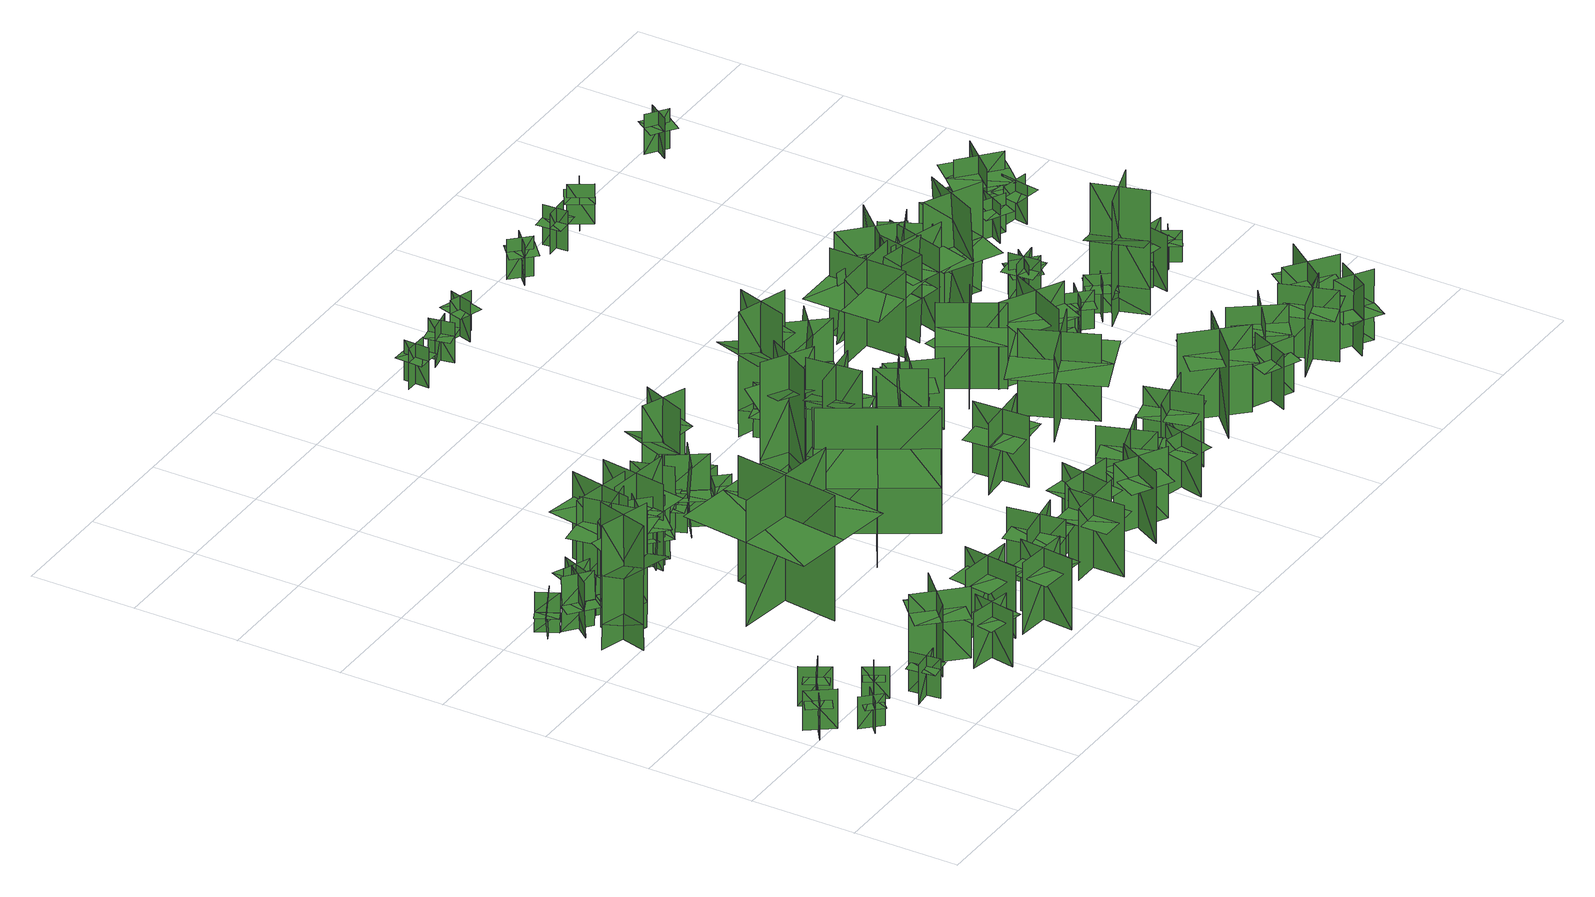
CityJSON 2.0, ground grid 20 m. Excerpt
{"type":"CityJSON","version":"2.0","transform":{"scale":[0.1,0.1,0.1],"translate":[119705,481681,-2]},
"CityObjects":{
"tree1":{"type":"SolitaryVegetationObject","geometry":[{"type":"MultiSurface","lod":"1","boundaries":[[[0,1,2]],[[0,2,3]],[[4,5,6]],[[4,6,7]],[[8,9,10]],[[8,10,11]],[[8,12,13]],[[8,13,9]]]}]},
"tree2":{"type":"SolitaryVegetationObject","geometry":[{"type":"MultiSurface","lod":"1","boundaries":[[[14,15,16]],[[14,16,17]],[[18,19,20]],[[18,20,21]],[[22,23,24]],[[22,24,25]],[[22,26,27]],[[22,27,23]]]}]},
"tree3":{"type":"SolitaryVegetationObject","geometry":[{"type":"MultiSurface","lod":"1","boundaries":[[[28,29,30]],[[28,30,31]],[[32,33,34]],[[32,34,35]],[[36,37,38]],[[36,38,39]],[[36,40,41]],[[36,41,37]]]}]},
"tree4":{"type":"SolitaryVegetationObject","geometry":[{"type":"MultiSurface","lod":"1","boundaries":[[[42,43,44]],[[42,44,45]],[[46,47,48]],[[46,48,49]],[[50,51,52]],[[50,52,53]],[[50,54,55]],[[50,55,51]]]}]},
"tree5":{"type":"SolitaryVegetationObject","geometry":[{"type":"MultiSurface","lod":"1","boundaries":[[[56,57,58]],[[56,58,59]],[[60,61,62]],[[60,62,63]],[[64,65,66]],[[64,66,67]],[[64,68,69]],[[64,69,65]]]}]},
"tree6":{"type":"SolitaryVegetationObject","geometry":[{"type":"MultiSurface","lod":"1","boundaries":[[[70,71,72]],[[70,72,73]],[[74,75,76]],[[74,76,77]],[[78,79,75]],[[78,75,74]],[[80,81,71]],[[80,71,70]],[[70,71,82]],[[70,82,83]],[[70,84,85]],[[70,85,71]]]}]},
"tree7":{"type":"SolitaryVegetationObject","geometry":[{"type":"MultiSurface","lod":"1","boundaries":[[[86,87,88]],[[86,88,89]],[[90,91,92]],[[90,92,93]],[[94,95,91]],[[94,91,90]],[[96,97,87]],[[96,87,86]],[[98,99,100]],[[98,100,101]],[[102,103,104]],[[102,104,105]]]}]},
"tree8":{"type":"SolitaryVegetationObject","geometry":[{"type":"MultiSurface","lod":"1","boundaries":[[[106,107,108]],[[106,108,109]],[[110,111,112]],[[110,112,113]],[[114,115,111]],[[114,111,110]],[[116,117,107]],[[116,107,106]],[[106,107,118]],[[106,118,119]],[[106,120,121]],[[106,121,107]]]}]},
"tree9":{"type":"SolitaryVegetationObject","geometry":[{"type":"MultiSurface","lod":"1","boundaries":[[[122,123,124]],[[122,124,125]],[[126,127,128]],[[126,128,129]],[[130,131,132]],[[130,132,133]],[[130,134,135]],[[130,135,131]]]}]},
"tree10":{"type":"SolitaryVegetationObject","geometry":[{"type":"MultiSurface","lod":"1","boundaries":[[[136,137,138]],[[136,138,139]],[[140,141,142]],[[140,142,143]],[[144,145,141]],[[144,141,140]],[[146,147,137]],[[146,137,136]],[[136,137,148]],[[136,148,149]],[[136,150,151]],[[136,151,137]]]}]},
"tree11":{"type":"SolitaryVegetationObject","geometry":[{"type":"MultiSurface","lod":"1","boundaries":[[[152,153,154]],[[152,154,155]],[[156,157,158]],[[156,158,159]],[[160,161,162]],[[160,162,163]],[[160,163,164]],[[160,164,165]]]}]},
"tree12":{"type":"SolitaryVegetationObject","geometry":[{"type":"MultiSurface","lod":"1","boundaries":[[[166,167,168]],[[166,168,169]],[[170,171,172]],[[170,172,173]],[[174,175,176]],[[174,176,177]],[[174,178,179]],[[174,179,175]]]}]},
"tree13":{"type":"SolitaryVegetationObject","geometry":[{"type":"MultiSurface","lod":"1","boundaries":[[[180,181,182]],[[180,182,183]],[[184,185,186]],[[184,186,187]],[[188,189,190]],[[188,190,191]],[[188,191,192]],[[188,192,193]]]}]},
"tree14":{"type":"SolitaryVegetationObject","geometry":[{"type":"MultiSurface","lod":"1","boundaries":[[[194,195,196]],[[194,196,197]],[[198,199,200]],[[198,200,201]],[[202,203,204]],[[202,204,205]],[[202,205,206]],[[202,206,207]]]}]},
"tree15":{"type":"SolitaryVegetationObject","geometry":[{"type":"MultiSurface","lod":"1","boundaries":[[[208,209,210]],[[208,210,211]],[[212,213,214]],[[212,214,215]],[[216,217,218]],[[216,218,219]],[[216,220,221]],[[216,221,217]]]}]},
"tree16":{"type":"SolitaryVegetationObject","geometry":[{"type":"MultiSurface","lod":"1","boundaries":[[[222,223,224]],[[222,224,225]],[[226,227,228]],[[226,228,229]],[[230,231,232]],[[230,232,233]],[[230,233,234]],[[230,234,235]]]}]},
"tree17":{"type":"SolitaryVegetationObject","geometry":[{"type":"MultiSurface","lod":"1","boundaries":[[[236,237,238]],[[236,238,239]],[[240,241,242]],[[240,242,243]],[[244,245,246]],[[244,246,247]],[[244,247,248]],[[244,248,249]]]}]},
"tree18":{"type":"SolitaryVegetationObject","geometry":[{"type":"MultiSurface","lod":"1","boundaries":[[[250,251,252]],[[250,252,253]],[[254,255,256]],[[254,256,257]],[[258,259,260]],[[258,260,261]],[[258,262,263]],[[258,263,259]]]}]},
"tree19":{"type":"SolitaryVegetationObject","geometry":[{"type":"MultiSurface","lod":"1","boundaries":[[[264,265,266]],[[264,266,267]],[[268,269,270]],[[268,270,271]],[[272,273,269]],[[272,269,268]],[[274,275,265]],[[274,265,264]],[[264,265,276]],[[264,276,277]],[[264,278,279]],[[264,279,265]]]}]},
"tree20":{"type":"SolitaryVegetationObject","geometry":[{"type":"MultiSurface","lod":"1","boundaries":[[[280,281,282]],[[280,282,283]],[[284,285,286]],[[284,286,287]],[[288,289,290]],[[288,290,291]],[[288,291,292]],[[288,292,293]]]}]},
"tree21":{"type":"SolitaryVegetationObject","geometry":[{"type":"MultiSurface","lod":"1","boundaries":[[[294,295,296]],[[294,296,297]],[[298,299,300]],[[298,300,301]],[[302,303,299]],[[302,299,298]],[[304,305,295]],[[304,295,294]],[[294,295,306]],[[294,306,307]],[[294,308,309]],[[294,309,295]]]}]},
"tree22":{"type":"SolitaryVegetationObject","geometry":[{"type":"MultiSurface","lod":"1","boundaries":[[[310,311,312]],[[310,312,313]],[[314,315,316]],[[314,316,317]],[[318,319,320]],[[318,320,321]],[[318,322,323]],[[318,323,319]]]}]},
"tree23":{"type":"SolitaryVegetationObject","geometry":[{"type":"MultiSurface","lod":"1","boundaries":[[[324,325,326]],[[324,326,327]],[[328,329,330]],[[328,330,331]],[[332,333,334]],[[332,334,335]],[[332,335,336]],[[332,336,337]]]}]},
"tree24":{"type":"SolitaryVegetationObject","geometry":[{"type":"MultiSurface","lod":"1","boundaries":[[[338,339,340]],[[338,340,341]],[[342,343,344]],[[342,344,345]],[[346,347,343]],[[346,343,342]],[[348,349,339]],[[348,339,338]],[[338,339,350]],[[338,350,351]],[[338,352,353]],[[338,353,339]]]}]},
"tree25":{"type":"SolitaryVegetationObject","geometry":[{"type":"MultiSurface","lod":"1","boundaries":[[[354,355,356]],[[354,356,357]],[[358,359,360]],[[358,360,361]],[[362,363,364]],[[362,364,365]],[[362,366,367]],[[362,367,363]]]}]},
"tree26":{"type":"SolitaryVegetationObject","geometry":[{"type":"MultiSurface","lod":"1","boundaries":[[[368,369,370]],[[368,370,371]],[[372,373,374]],[[372,374,375]],[[376,377,378]],[[376,378,379]],[[376,377,380]],[[376,380,381]]]}]},
"tree27":{"type":"SolitaryVegetationObject","geometry":[{"type":"MultiSurface","lod":"1","boundaries":[[[382,383,384]],[[382,384,385]],[[386,387,388]],[[386,388,389]],[[390,391,387]],[[390,387,386]],[[392,393,383]],[[392,383,382]],[[394,395,396]],[[394,396,397]],[[398,399,400]],[[398,400,401]]]}]},
"tree28":{"type":"SolitaryVegetationObject","geometry":[{"type":"MultiSurface","lod":"1","boundaries":[[[402,403,404]],[[402,404,405]],[[406,407,408]],[[406,408,409]],[[410,411,412]],[[410,412,413]],[[410,413,414]],[[410,414,415]]]}]},
"tree29":{"type":"SolitaryVegetationObject","geometry":[{"type":"MultiSurface","lod":"1","boundaries":[[[416,417,418]],[[416,418,419]],[[420,421,422]],[[420,422,423]],[[424,425,426]],[[424,426,427]],[[424,427,428]],[[424,428,429]]]}]},
"tree30":{"type":"SolitaryVegetationObject","geometry":[{"type":"MultiSurface","lod":"1","boundaries":[[[430,431,432]],[[430,432,433]],[[434,435,436]],[[434,436,437]],[[438,439,435]],[[438,435,434]],[[440,441,431]],[[440,431,430]],[[430,431,442]],[[430,442,443]],[[430,444,445]],[[430,445,431]]]}]},
"tree31":{"type":"SolitaryVegetationObject","geometry":[{"type":"MultiSurface","lod":"1","boundaries":[[[446,447,448]],[[446,448,449]],[[450,451,452]],[[450,452,453]],[[454,455,456]],[[454,456,457]],[[454,458,459]],[[454,459,455]]]}]},
"tree32":{"type":"SolitaryVegetationObject","geometry":[{"type":"MultiSurface","lod":"1","boundaries":[[[460,461,462]],[[460,462,463]],[[464,465,466]],[[464,466,467]],[[468,469,470]],[[468,470,471]],[[468,472,473]],[[468,473,469]]]}]},
"tree33":{"type":"SolitaryVegetationObject","geometry":[{"type":"MultiSurface","lod":"1","boundaries":[[[474,475,476]],[[474,476,477]],[[478,479,480]],[[478,480,481]],[[482,483,479]],[[482,479,478]],[[484,485,475]],[[484,475,474]],[[486,487,488]],[[486,488,489]],[[490,491,492]],[[490,492,493]]]}]},
"tree34":{"type":"SolitaryVegetationObject","geometry":[{"type":"MultiSurface","lod":"1","boundaries":[[[494,495,496]],[[494,496,497]],[[498,499,500]],[[498,500,501]],[[502,503,499]],[[502,499,498]],[[504,505,495]],[[504,495,494]],[[506,507,508]],[[506,508,509]],[[510,511,512]],[[510,512,513]]]}]},
"tree35":{"type":"SolitaryVegetationObject","geometry":[{"type":"MultiSurface","lod":"1","boundaries":[[[514,515,516]],[[514,516,517]],[[518,519,520]],[[518,520,521]],[[522,523,524]],[[522,524,525]],[[522,526,527]],[[522,527,523]]]}]},
"tree36":{"type":"SolitaryVegetationObject","geometry":[{"type":"MultiSurface","lod":"1","boundaries":[[[528,529,530]],[[528,530,531]],[[532,533,534]],[[532,534,535]],[[536,537,538]],[[536,538,539]],[[536,537,540]],[[536,540,541]]]}]},
"tree37":{"type":"SolitaryVegetationObject","geometry":[{"type":"MultiSurface","lod":"1","boundaries":[[[542,543,544]],[[542,544,545]],[[546,547,548]],[[546,548,549]],[[550,551,547]],[[550,547,546]],[[552,553,543]],[[552,543,542]],[[542,543,554]],[[542,554,555]],[[542,556,557]],[[542,557,543]]]}]},
"tree38":{"type":"SolitaryVegetationObject","geometry":[{"type":"MultiSurface","lod":"1","boundaries":[[[558,559,560]],[[558,560,561]],[[562,563,564]],[[562,564,565]],[[566,567,563]],[[566,563,562]],[[568,569,559]],[[568,559,558]],[[558,559,570]],[[558,570,571]],[[558,572,573]],[[558,573,559]]]}]},
"tree39":{"type":"SolitaryVegetationObject","geometry":[{"type":"MultiSurface","lod":"1","boundaries":[[[574,575,576]],[[574,576,577]],[[578,579,580]],[[578,580,581]],[[582,583,584]],[[582,584,585]],[[582,586,587]],[[582,587,583]]]}]},
"tree40":{"type":"SolitaryVegetationObject","geometry":[{"type":"MultiSurface","lod":"1","boundaries":[[[588,589,590]],[[588,590,591]],[[592,593,594]],[[592,594,595]],[[596,597,598]],[[596,598,599]],[[596,600,601]],[[596,601,597]]]}]},
"tree41":{"type":"SolitaryVegetationObject","geometry":[{"type":"MultiSurface","lod":"1","boundaries":[[[602,603,604]],[[602,604,605]],[[606,607,608]],[[606,608,609]],[[610,611,612]],[[610,612,613]],[[610,613,614]],[[610,614,615]]]}]},
"tree42":{"type":"SolitaryVegetationObject","geometry":[{"type":"MultiSurface","lod":"1","boundaries":[[[616,617,618]],[[616,618,619]],[[620,621,622]],[[620,622,623]],[[624,625,621]],[[624,621,620]],[[626,627,617]],[[626,617,616]],[[628,629,630]],[[628,630,631]],[[632,633,634]],[[632,634,635]]]}]},
"tree43":{"type":"SolitaryVegetationObject","geometry":[{"type":"MultiSurface","lod":"1","boundaries":[[[636,637,638]],[[636,638,639]],[[640,641,642]],[[640,642,643]],[[644,645,646]],[[644,646,647]],[[644,647,648]],[[644,648,649]]]}]},
"tree44":{"type":"SolitaryVegetationObject","geometry":[{"type":"MultiSurface","lod":"1","boundaries":[[[650,651,652]],[[650,652,653]],[[654,655,656]],[[654,656,657]],[[658,659,660]],[[658,660,661]],[[658,661,662]],[[658,662,663]]]}]},
"tree45":{"type":"SolitaryVegetationObject","geometry":[{"type":"MultiSurface","lod":"1","boundaries":[[[664,665,666]],[[664,666,667]],[[668,669,670]],[[668,670,671]],[[672,673,674]],[[672,674,675]],[[672,675,676]],[[672,676,677]]]}]},
"tree46":{"type":"SolitaryVegetationObject","geometry":[{"type":"MultiSurface","lod":"1","boundaries":[[[678,679,680]],[[678,680,681]],[[682,683,684]],[[682,684,685]],[[686,687,683]],[[686,683,682]],[[688,689,679]],[[688,679,678]],[[678,679,690]],[[678,690,691]],[[678,692,693]],[[678,693,679]]]}]},
"tree47":{"type":"SolitaryVegetationObject","geometry":[{"type":"MultiSurface","lod":"1","boundaries":[[[694,695,696]],[[694,696,697]],[[698,699,700]],[[698,700,701]],[[702,703,704]],[[702,704,705]],[[702,705,706]],[[702,706,707]]]}]},
"tree48":{"type":"SolitaryVegetationObject","geometry":[{"type":"MultiSurface","lod":"1","boundaries":[[[708,709,710]],[[708,710,711]],[[712,713,714]],[[712,714,715]],[[716,717,713]],[[716,713,712]],[[718,719,709]],[[718,709,708]],[[708,709,720]],[[708,720,721]],[[708,722,723]],[[708,723,709]]]}]},
"tree49":{"type":"SolitaryVegetationObject","geometry":[{"type":"MultiSurface","lod":"1","boundaries":[[[724,725,726]],[[724,726,727]],[[728,729,730]],[[728,730,731]],[[732,733,734]],[[732,734,735]],[[732,735,736]],[[732,736,737]]]}]},
"tree50":{"type":"SolitaryVegetationObject","geometry":[{"type":"MultiSurface","lod":"1","boundaries":[[[738,739,740]],[[738,740,741]],[[742,743,744]],[[742,744,745]],[[746,747,748]],[[746,748,749]],[[746,750,751]],[[746,751,747]]]}]},
"tree51":{"type":"SolitaryVegetationObject","geometry":[{"type":"MultiSurface","lod":"1","boundaries":[[[752,753,754]],[[752,754,755]],[[756,757,758]],[[756,758,759]],[[760,761,762]],[[760,762,763]],[[760,764,765]],[[760,765,761]]]}]},
"tree52":{"type":"SolitaryVegetationObject","geometry":[{"type":"MultiSurface","lod":"1","boundaries":[[[766,767,768]],[[766,768,769]],[[770,771,772]],[[770,772,773]],[[774,775,776]],[[774,776,777]],[[774,778,779]],[[774,779,775]]]}]},
"tree53":{"type":"SolitaryVegetationObject","geometry":[{"type":"MultiSurface","lod":"1","boundaries":[[[780,781,782]],[[780,782,783]],[[784,785,786]],[[784,786,787]],[[788,789,785]],[[788,785,784]],[[790,791,781]],[[790,781,780]],[[780,781,792]],[[780,792,793]],[[780,794,795]],[[780,795,781]]]}]},
"tree54":{"type":"SolitaryVegetationObject","geometry":[{"type":"MultiSurface","lod":"1","boundaries":[[[796,797,798]],[[796,798,799]],[[800,801,802]],[[800,802,803]],[[804,805,806]],[[804,806,807]],[[804,807,808]],[[804,808,809]]]}]},
"tree55":{"type":"SolitaryVegetationObject","geometry":[{"type":"MultiSurface","lod":"1","boundaries":[[[810,811,812]],[[810,812,813]],[[814,815,816]],[[814,816,817]],[[818,819,820]],[[818,820,821]],[[818,822,823]],[[818,823,819]]]}]},
"tree56":{"type":"SolitaryVegetationObject","geometry":[{"type":"MultiSurface","lod":"1","boundaries":[[[824,825,826]],[[824,826,827]],[[828,829,830]],[[828,830,831]],[[832,833,834]],[[832,834,835]],[[832,835,836]],[[832,836,837]]]}]},
"tree57":{"type":"SolitaryVegetationObject","geometry":[{"type":"MultiSurface","lod":"1","boundaries":[[[838,839,840]],[[838,840,841]],[[842,843,844]],[[842,844,845]],[[846,847,848]],[[846,848,849]],[[846,850,851]],[[846,851,847]]]}]},
"tree58":{"type":"SolitaryVegetationObject","geometry":[{"type":"MultiSurface","lod":"1","boundaries":[[[852,853,854]],[[852,854,855]],[[856,857,858]],[[856,858,859]],[[860,861,862]],[[860,862,863]],[[860,863,864]],[[860,864,865]]]}]},
"tree59":{"type":"SolitaryVegetationObject","geometry":[{"type":"MultiSurface","lod":"1","boundaries":[[[866,867,868]],[[866,868,869]],[[870,871,872]],[[870,872,873]],[[874,875,876]],[[874,876,877]],[[874,878,879]],[[874,879,875]]]}]},
"tree60":{"type":"SolitaryVegetationObject","geometry":[{"type":"MultiSurface","lod":"1","boundaries":[[[880,881,882]],[[880,882,883]],[[884,885,886]],[[884,886,887]],[[888,889,890]],[[888,890,891]],[[888,892,893]],[[888,893,889]]]}]},
"tree61":{"type":"SolitaryVegetationObject","geometry":[{"type":"MultiSurface","lod":"1","boundaries":[[[894,895,896]],[[894,896,897]],[[898,899,900]],[[898,900,901]],[[902,903,904]],[[902,904,905]],[[902,905,906]],[[902,906,907]]]}]},
"tree62":{"type":"SolitaryVegetationObject","geometry":[{"type":"MultiSurface","lod":"1","boundaries":[[[908,909,910]],[[908,910,911]],[[912,913,914]],[[912,914,915]],[[916,917,913]],[[916,913,912]],[[918,919,909]],[[918,909,908]],[[908,909,920]],[[908,920,921]],[[908,922,923]],[[908,923,909]]]}]},
"tree63":{"type":"SolitaryVegetationObject","geometry":[{"type":"MultiSurface","lod":"1","boundaries":[[[924,925,926]],[[924,926,927]],[[928,929,930]],[[928,930,931]],[[932,933,934]],[[932,934,935]],[[932,935,936]],[[932,936,937]]]}]},
"tree64":{"type":"SolitaryVegetationObject","geometry":[{"type":"MultiSurface","lod":"1","boundaries":[[[938,939,940]],[[938,940,941]],[[942,943,944]],[[942,944,945]],[[946,947,943]],[[946,943,942]],[[948,949,939]],[[948,939,938]],[[938,939,950]],[[938,950,951]],[[938,952,953]],[[938,953,939]]]}]},
"tree65":{"type":"SolitaryVegetationObject","geometry":[{"type":"MultiSurface","lod":"1","boundaries":[[[954,955,956]],[[954,956,957]],[[958,959,960]],[[958,960,961]],[[962,963,959]],[[962,959,958]],[[964,965,955]],[[964,955,954]],[[954,955,966]],[[954,966,967]],[[954,968,969]],[[954,969,955]]]}]},
"tree66":{"type":"SolitaryVegetationObject","geometry":[{"type":"MultiSurface","lod":"1","boundaries":[[[970,971,972]],[[970,972,973]],[[974,975,976]],[[974,976,977]],[[978,979,980]],[[978,980,981]],[[978,982,983]],[[978,983,979]]]}]},
"tree67":{"type":"SolitaryVegetationObject","geometry":[{"type":"MultiSurface","lod":"1","boundaries":[[[984,985,986]],[[984,986,987]],[[988,989,990]],[[988,990,991]],[[992,993,994]],[[992,994,995]],[[992,996,997]],[[992,997,993]]]}]},
"tree68":{"type":"SolitaryVegetationObject","geometry":[{"type":"MultiSurface","lod":"1","boundaries":[[[998,999,1000]],[[998,1000,1001]],[[1002,1003,1004]],[[1002,1004,1005]],[[1006,1007,1008]],[[1006,1008,1009]],[[1006,1009,1010]],[[1006,1010,1011]]]}]},
"tree69":{"type":"SolitaryVegetationObject","geometry":[{"type":"MultiSurface","lod":"1","boundaries":[[[1012,1013,1014]],[[1012,1014,1015]],[[1016,1017,1018]],[[1016,1018,1019]],[[1020,1021,1022]],[[1020,1022,1023]],[[1020,1023,1024]],[[1020,1024,1025]]]}]},
"tree70":{"type":"SolitaryVegetationObject","geometry":[{"type":"MultiSurface","lod":"1","boundaries":[[[1026,1027,1028]],[[1026,1028,1029]],[[1030,1031,1032]],[[1030,1032,1033]],[[1034,1035,1031]],[[1034,1031,1030]],[[1036,1037,1027]],[[1036,1027,1026]],[[1026,1027,1038]],[[1026,1038,1039]],[[1026,1040,1041]],[[1026,1041,1027]]]}]},
"tree71":{"type":"SolitaryVegetationObject","geometry":[{"type":"MultiSurface","lod":"1","boundaries":[[[1042,1043,1044]],[[1042,1044,1045]],[[1046,1047,1048]],[[1046,1048,1049]],[[1050,1051,1052]],[[1050,1052,1053]],[[1050,1054,1055]],[[1050,1055,1051]]]}]},
"tree72":{"type":"SolitaryVegetationObject","geometry":[{"type":"MultiSurface","lod":"1","boundaries":[[[1056,1057,1058]],[[1056,1058,1059]],[[1060,1061,1062]],[[1060,1062,1063]],[[1064,1065,1066]],[[1064,1066,1067]],[[1064,1067,1068]],[[1064,1068,1069]]]}]},
"tree73":{"type":"SolitaryVegetationObject","geometry":[{"type":"MultiSurface","lod":"1","boundaries":[[[1070,1071,1072]],[[1070,1072,1073]],[[1074,1075,1076]],[[1074,1076,1077]],[[1078,1079,1075]],[[1078,1075,1074]],[[1080,1081,1071]],[[1080,1071,1070]],[[1070,1071,1082]],[[1070,1082,1083]],[[1070,1084,1085]],[[1070,1085,1071]]]}]},
"tree74":{"type":"SolitaryVegetationObject","geometry":[{"type":"MultiSurface","lod":"1","boundaries":[[[1086,1087,1088]],[[1086,1088,1089]],[[1090,1091,1092]],[[1090,1092,1093]],[[1094,1095,1096]],[[1094,1096,1097]],[[1094,1098,1099]],[[1094,1099,1095]]]}]},
"tree75":{"type":"SolitaryVegetationObject","geometry":[{"type":"MultiSurface","lod":"1","boundaries":[[[1100,1101,1102]],[[1100,1102,1103]],[[1104,1105,1106]],[[1104,1106,1107]],[[1108,1109,1105]],[[1108,1105,1104]],[[1110,1111,1101]],[[1110,1101,1100]],[[1100,1101,1112]],[[1100,1112,1113]],[[1100,1114,1115]],[[1100,1115,1101]]]}]},
"tree76":{"type":"SolitaryVegetationObject","geometry":[{"type":"MultiSurface","lod":"1","boundaries":[[[1116,1117,1118]],[[1116,1118,1119]],[[1120,1121,1122]],[[1120,1122,1123]],[[1124,1125,1126]],[[1124,1126,1127]],[[1124,1127,1128]],[[1124,1128,1129]]]}]},
"tree77":{"type":"SolitaryVegetationObject","geometry":[{"type":"MultiSurface","lod":"1","boundaries":[[[1130,1131,1132]],[[1130,1132,1133]],[[1134,1135,1136]],[[1134,1136,1137]],[[1138,1139,1135]],[[1138,1135,1134]],[[1140,1141,1131]],[[1140,1131,1130]],[[1142,1143,1144]],[[1142,1144,1145]],[[1146,1147,1148]],[[1146,1148,1149]]]}]},
"tree78":{"type":"SolitaryVegetationObject","geometry":[{"type":"MultiSurface","lod":"1","boundaries":[[[1150,1151,1152]],[[1150,1152,1153]],[[1154,1155,1156]],[[1154,1156,1157]],[[1158,1159,1155]],[[1158,1155,1154]],[[1160,1161,1151]],[[1160,1151,1150]],[[1150,1151,1162]],[[1150,1162,1163]],[[1150,1164,1165]],[[1150,1165,1151]]]}]},
"tree79":{"type":"SolitaryVegetationObject","geometry":[{"type":"MultiSurface","lod":"1","boundaries":[[[1166,1167,1168]],[[1166,1168,1169]],[[1170,1171,1172]],[[1170,1172,1173]],[[1174,1175,1176]],[[1174,1176,1177]],[[1174,1178,1179]],[[1174,1179,1175]]]}]},
"tree80":{"type":"SolitaryVegetationObject","geometry":[{"type":"MultiSurface","lod":"1","boundaries":[[[1180,1181,1182]],[[1180,1182,1183]],[[1184,1185,1186]],[[1184,1186,1187]],[[1188,1189,1190]],[[1188,1190,1191]],[[1188,1191,1192]],[[1188,1192,1193]]]}]},
"tree81":{"type":"SolitaryVegetationObject","geometry":[{"type":"MultiSurface","lod":"1","boundaries":[[[1194,1195,1196]],[[1194,1196,1197]],[[1198,1199,1200]],[[1198,1200,1201]],[[1202,1203,1204]],[[1202,1204,1205]],[[1202,1205,1206]],[[1202,1206,1207]]]}]},
"tree82":{"type":"SolitaryVegetationObject","geometry":[{"type":"MultiSurface","lod":"1","boundaries":[[[1208,1209,1210]],[[1208,1210,1211]],[[1212,1213,1214]],[[1212,1214,1215]],[[1216,1217,1218]],[[1216,1218,1219]],[[1216,1220,1221]],[[1216,1221,1217]]]}]},
"tree83":{"type":"SolitaryVegetationObject","geometry":[{"type":"MultiSurface","lod":"1","boundaries":[[[1222,1223,1224]],[[1222,1224,1225]],[[1226,1227,1228]],[[1226,1228,1229]],[[1230,1231,1232]],[[1230,1232,1233]],[[1230,1233,1234]],[[1230,1234,1235]]]}]},
"tree84":{"type":"SolitaryVegetationObject","geometry":[{"type":"MultiSurface","lod":"1","boundaries":[[[1236,1237,1238]],[[1236,1238,1239]],[[1240,1241,1242]],[[1240,1242,1243]],[[1244,1245,1246]],[[1244,1246,1247]],[[1244,1245,1248]],[[1244,1248,1249]]]}]},
"tree85":{"type":"SolitaryVegetationObject","geometry":[{"type":"MultiSurface","lod":"1","boundaries":[[[1250,1251,1252]],[[1250,1252,1253]],[[1254,1255,1256]],[[1254,1256,1257]],[[1258,1259,1260]],[[1258,1260,1261]],[[1258,1262,1263]],[[1258,1263,1259]]]}]},
"tree86":{"type":"SolitaryVegetationObject","geometry":[{"type":"MultiSurface","lod":"1","boundaries":[[[1264,1265,1266]],[[1264,1266,1267]],[[1268,1269,1270]],[[1268,1270,1271]],[[1272,1273,1274]],[[1272,1274,1275]],[[1272,1273,1276]],[[1272,1276,1277]]]}]},
"tree87":{"type":"SolitaryVegetationObject","geometry":[{"type":"MultiSurface","lod":"1","boundaries":[[[1278,1279,1280]],[[1278,1280,1281]],[[1282,1283,1284]],[[1282,1284,1285]],[[1286,1287,1283]],[[1286,1283,1282]],[[1288,1289,1279]],[[1288,1279,1278]],[[1278,1279,1290]],[[1278,1290,1291]],[[1278,1292,1293]],[[1278,1293,1279]]]}]},
"tree88":{"type":"SolitaryVegetationObject","geometry":[{"type":"MultiSurface","lod":"1","boundaries":[[[1294,1295,1296]],[[1294,1296,1297]],[[1298,1299,1300]],[[1298,1300,1301]],[[1302,1303,1304]],[[1302,1304,1305]],[[1302,1305,1306]],[[1302,1306,1307]]]}]},
"tree89":{"type":"SolitaryVegetationObject","geometry":[{"type":"MultiSurface","lod":"1","boundaries":[[[1308,1309,1310]],[[1308,1310,1311]],[[1312,1313,1314]],[[1312,1314,1315]],[[1316,1317,1318]],[[1316,1318,1319]],[[1316,1319,1320]],[[1316,1320,1321]]]}]},
"tree90":{"type":"SolitaryVegetationObject","geometry":[{"type":"MultiSurface","lod":"1","boundaries":[[[1322,1323,1324]],[[1322,1324,1325]],[[1326,1327,1328]],[[1326,1328,1329]],[[1330,1331,1332]],[[1330,1332,1333]],[[1330,1333,1334]],[[1330,1334,1335]]]}]},
"tree91":{"type":"SolitaryVegetationObject","geometry":[{"type":"MultiSurface","lod":"1","boundaries":[[[1336,1337,1338]],[[1336,1338,1339]],[[1340,1341,1342]],[[1340,1342,1343]],[[1344,1345,1346]],[[1344,1346,1347]],[[1344,1347,1348]],[[1344,1348,1349]]]}]},
"tree92":{"type":"SolitaryVegetationObject","geometry":[{"type":"MultiSurface","lod":"1","boundaries":[[[1350,1351,1352]],[[1350,1352,1353]],[[1354,1355,1356]],[[1354,1356,1357]],[[1358,1359,1360]],[[1358,1360,1361]],[[1358,1361,1362]],[[1358,1362,1363]]]}]},
"tree93":{"type":"SolitaryVegetationObject","geometry":[{"type":"MultiSurface","lod":"1","boundaries":[[[1364,1365,1366]],[[1364,1366,1367]],[[1368,1369,1370]],[[1368,1370,1371]],[[1372,1373,1374]],[[1372,1374,1375]],[[1372,1375,1376]],[[1372,1376,1377]]]}]},
"tree94":{"type":"SolitaryVegetationObject","geometry":[{"type":"MultiSurface","lod":"1","boundaries":[[[1378,1379,1380]],[[1378,1380,1381]],[[1382,1383,1384]],[[1382,1384,1385]],[[1386,1387,1388]],[[1386,1388,1389]],[[1386,1389,1390]],[[1386,1390,1391]]]}]},
"tree95":{"type":"SolitaryVegetationObject","geometry":[{"type":"MultiSurface","lod":"1","boundaries":[[[1392,1393,1394]],[[1392,1394,1395]],[[1396,1397,1398]],[[1396,1398,1399]],[[1400,1401,1402]],[[1400,1402,1403]],[[1400,1403,1404]],[[1400,1404,1405]]]}]},
"tree96":{"type":"SolitaryVegetationObject","geometry":[{"type":"MultiSurface","lod":"1","boundaries":[[[1406,1407,1408]],[[1406,1408,1409]],[[1410,1411,1412]],[[1410,1412,1413]],[[1414,1403,1415]],[[1414,1415,1416]],[[1414,1416,1417]],[[1414,1417,1418]]]}]},
"tree97":{"type":"SolitaryVegetationObject","geometry":[{"type":"MultiSurface","lod":"1","boundaries":[[[1419,1420,1421]],[[1419,1421,1422]],[[1423,1424,1425]],[[1423,1425,1426]],[[1427,1428,1424]],[[1427,1424,1423]],[[1429,1430,1420]],[[1429,1420,1419]],[[1419,1420,1431]],[[1419,1431,1432]],[[1419,1433,1434]],[[1419,1434,1420]]]}]},
"tree98":{"type":"SolitaryVegetationObject","geometry":[{"type":"MultiSurface","lod":"1","boundaries":[[[1435,1436,1437]],[[1435,1437,1438]],[[1439,1440,1441]],[[1439,1441,1442]],[[1443,1444,1445]],[[1443,1445,1446]],[[1443,1447,1448]],[[1443,1448,1444]]]}]}
},
"vertices":[
[10,191,12],[58,225,12],[58,225,90],[10,191,90],[56,183,12],[21,231,12],[21,231,90],[56,183,90],[14,194,70],[58,225,70],[44,244,70],[0,213,70],[27,175,70],[71,206,70],
[113,155,10],[78,123,10],[78,123,73],[113,155,73],[75,156,10],[108,122,10],[108,122,73],[75,156,73],[110,153,57],[78,123,57],[91,109,57],[123,139,57],[97,166,57],[66,136,57],
[129,265,12],[77,237,12],[77,237,90],[129,265,90],[84,278,12],[112,226,12],[112,226,90],[84,278,90],[125,262,70],[77,237,70],[87,217,70],[135,242,70],[114,283,70],[66,258,70],
[151,169,8],[192,193,8],[192,193,71],[151,169,71],[188,160,8],[163,200,8],[163,200,71],[188,160,71],[155,171,55],[192,193,55],[182,209,55],[145,187,55],[164,155,55],[201,177,55],
[223,144,9],[230,86,9],[230,86,87],[223,144,87],[195,108,9],[253,114,9],[253,114,87],[195,108,87],[224,139,67],[230,86,67],[253,88,67],[247,142,67],[201,137,67],[207,83,67],
[56,772,56],[75,734,56],[94,744,56],[76,782,56],[84,764,56],[46,745,56],[47,742,95],[85,761,95],[85,761,17],[47,742,17],[54,772,17],[73,734,17],[75,734,95],[56,772,95],[37,763,56],[56,725,56],
[167,619,64],[68,648,64],[68,649,259],[168,621,259],[130,688,65],[101,588,65],[102,588,259],[131,688,259],[131,688,13],[102,588,13],[168,621,13],[68,649,13],[168,620,159],[68,649,159],[53,598,178],[153,569,178],[82,645,190],[157,624,190],[167,662,201],[92,683,201],
[83,692,69],[120,738,69],[96,757,69],[59,711,69],[78,732,69],[124,695,69],[126,698,124],[80,735,124],[80,735,15],[126,698,15],[85,690,15],[122,736,15],[120,738,124],[83,692,124],[106,673,69],[144,719,69],
[373,111,4],[299,188,4],[299,188,145],[373,111,145],[374,195,4],[297,121,4],[297,121,145],[374,195,145],[366,117,108],[299,188,108],[269,159,108],[336,88,108],[397,146,108],[330,217,108],
[187,717,53],[161,683,53],[178,670,53],[204,703,53],[191,688,53],[158,714,53],[156,712,92],[190,686,92],[190,686,14],[156,712,14],[186,718,14],[160,684,14],[161,683,92],[187,717,92],[170,730,53],[144,696,53],
[147,770,15],[198,749,15],[198,749,92],[147,770,92],[161,736,15],[182,787,15],[182,787,92],[161,736,92],[161,736,70],[186,725,70],[208,776,70],[182,787,70],[157,798,70],[135,747,70],
[347,90,4],[428,75,4],[428,75,114],[347,90,114],[384,36,4],[399,118,4],[399,118,114],[384,36,114],[354,89,85],[428,75,85],[434,107,85],[360,121,85],[348,57,85],[422,43,85],
[303,745,11],[183,725,11],[183,725,180],[303,745,180],[237,792,11],[257,672,11],[257,672,180],[237,792,180],[237,792,132],[177,783,132],[197,662,132],[257,672,132],[317,682,132],[297,802,132],
[260,481,10],[260,481,258],[472,452,258],[472,452,10],[377,566,10],[377,566,258],[349,362,258],[349,362,10],[381,597,177],[275,612,177],[241,358,177],[347,343,177],[453,329,177],[487,583,177],
[414,145,3],[520,132,3],[520,132,144],[414,145,144],[466,79,3],[479,185,3],[479,185,144],[466,79,144],[423,144,108],[520,132,108],[525,174,108],[428,185,108],[418,102,108],[515,90,108],
[275,721,11],[298,841,11],[298,841,181],[275,721,181],[342,766,11],[223,789,11],[223,789,181],[342,766,181],[342,766,133],[354,826,133],[234,849,133],[223,789,133],[211,729,133],[331,706,133],
[352,767,11],[282,696,11],[282,696,149],[352,767,149],[285,767,11],[357,697,11],[357,697,149],[285,767,149],[285,767,110],[251,731,110],[322,662,110],[357,697,110],[392,733,110],[320,802,110],
[482,75,3],[588,65,3],[588,65,144],[482,75,144],[536,11,3],[546,116,3],[546,116,144],[536,11,144],[491,74,108],[588,65,108],[592,107,108],[495,116,108],[487,32,108],[584,23,108],
[377,742,66],[336,699,66],[359,678,66],[399,721,66],[379,701,66],[336,741,66],[333,739,121],[377,698,121],[377,698,11],[333,739,11],[375,744,11],[334,700,11],[336,699,121],[377,742,121],[355,763,66],[314,719,66],
[289,754,11],[416,737,11],[416,737,182],[289,754,182],[339,689,11],[339,689,182],[356,816,182],[356,816,11],[339,689,128],[392,682,128],[405,783,128],[352,790,128],[299,797,128],[286,696,128],
[468,774,81],[395,752,81],[406,714,82],[479,736,82],[444,727,81],[421,800,81],[417,799,151],[439,726,151],[439,726,11],[417,799,11],[467,777,11],[394,755,11],[395,752,151],[468,774,151],[456,811,82],[383,789,82],
[622,188,3],[638,83,3],[638,83,144],[622,188,144],[573,120,3],[678,137,3],[678,137,144],[573,120,144],[623,179,108],[638,83,108],[680,90,108],[665,186,108],[582,173,108],[597,77,108],
[476,752,11],[425,732,11],[425,732,88],[476,752,88],[442,767,11],[463,716,11],[463,716,88],[442,767,88],[442,767,66],[417,757,66],[437,706,66],[463,716,66],[489,726,66],[468,777,66],
[463,759,79],[507,697,79],[540,720,80],[495,782,80],[515,751,79],[453,707,79],[456,703,150],[518,748,150],[518,748,9],[456,703,9],[461,757,9],[505,695,9],[507,697,150],[463,759,150],[432,737,80],[476,675,80],
[709,11,15],[708,118,15],[708,118,156],[709,11,156],[767,71,15],[661,71,15],[661,71,156],[767,71,156],[709,20,119],[708,118,119],[666,118,119],[667,20,119],[751,21,119],[750,118,119],
[494,726,10],[543,757,10],[543,757,88],[494,726,88],[533,717,10],[501,767,10],[501,767,88],[533,717,88],[495,724,62],[544,755,62],[529,780,62],[479,749,62],[557,735,62],[507,704,62],
[493,749,57],[527,833,57],[528,832,227],[495,748,227],[556,775,57],[472,809,57],[472,809,227],[556,775,227],[556,775,12],[472,809,12],[495,748,12],[528,832,12],[494,749,140],[528,833,140],[485,850,157],[451,766,157],[523,821,167],[499,758,167],[530,745,176],[555,808,176],
[506,737,11],[554,683,11],[554,683,89],[506,737,89],[504,686,11],[557,733,11],[557,733,89],[504,686,89],[506,687,67],[527,664,67],[576,708,67],[555,731,67],[534,755,67],[485,711,67],
[576,535,5],[576,535,253],[686,352,253],[686,352,5],[716,497,5],[716,497,253],[539,391,253],[539,391,5],[743,513,173],[688,605,173],[468,473,173],[523,381,173],[578,290,173],[798,422,173],
[552,758,50],[564,717,50],[585,723,50],[573,764,50],[578,744,50],[538,732,50],[538,730,89],[579,742,89],[579,742,11],[538,730,11],[551,757,11],[563,717,11],[564,717,89],[552,758,89],[532,752,50],[544,711,50],
[771,74,4],[789,179,4],[789,179,145],[771,74,145],[839,123,4],[735,141,4],[735,141,145],[839,123,145],[773,83,109],[789,179,109],[748,186,109],[731,90,109],[814,76,109],[830,172,109],
[830,20,13],[881,113,13],[881,113,154],[830,20,154],[910,44,13],[817,95,13],[817,95,154],[910,44,154],[834,28,117],[881,113,117],[844,133,117],[797,48,117],[871,8,117],[918,93,117],
[703,626,62],[715,523,62],[714,523,257],[702,626,257],[654,565,62],[757,577,62],[757,577,257],[654,565,257],[654,565,11],[757,577,11],[702,626,11],[714,523,11],[702,626,157],[714,523,157],[767,529,176],[755,632,176],[712,537,188],[703,614,188],[664,609,198],[673,532,198],
[651,685,62],[741,633,62],[740,632,257],[650,684,257],[671,610,62],[723,699,62],[722,700,257],[670,610,257],[670,610,11],[722,700,11],[650,684,11],[740,632,11],[651,684,157],[740,632,157],[767,678,176],[677,730,176],[728,639,188],[661,678,188],[641,644,198],[708,605,198],
[916,189,5],[951,89,5],[951,89,146],[916,189,146],[880,114,5],[981,148,5],[981,148,146],[880,114,146],[919,181,110],[951,89,110],[991,102,110],[959,194,110],[880,167,110],[911,75,110],
[830,346,6],[935,353,6],[935,353,147],[830,346,147],[884,299,6],[877,405,6],[877,405,147],[884,299,147],[830,343,100],[935,350,100],[932,402,100],[827,396,100],[938,307,100],[833,300,100],
[822,756,63],[765,740,63],[773,710,63],[830,726,63],[803,719,63],[787,777,63],[783,776,118],[799,718,118],[799,718,9],[783,776,9],[821,758,9],[764,742,9],[765,740,118],[822,756,118],[814,785,63],[757,769,63],
[884,495,93],[839,577,93],[796,553,93],[842,472,93],[821,512,93],[903,557,93],[900,562,178],[819,517,178],[819,517,7],[900,562,7],[887,497,7],[842,579,7],[839,577,178],[884,495,178],[925,518,93],[880,600,93],
[992,28,15],[1012,109,15],[1012,109,124],[992,28,124],[1048,62,15],[967,82,15],[967,82,124],[1048,62,124],[994,35,96],[1012,109,96],[980,116,96],[962,43,96],[1025,27,96],[1043,101,96],
[634,1319,14],[635,1367,14],[635,1367,93],[634,1319,93],[660,1345,14],[613,1346,14],[613,1346,93],[660,1345,93],[660,1345,67],[613,1346,67],[612,1320,67],[660,1319,67],[661,1371,67],[614,1372,67],
[884,535,7],[870,577,7],[870,577,69],[884,535,69],[898,561,7],[856,547,7],[856,547,69],[898,561,69],[898,561,51],[891,582,51],[849,568,51],[856,547,51],[862,526,51],[905,540,51],
[801,731,61],[832,830,61],[833,830,256],[802,731,256],[870,767,61],[771,798,61],[771,797,256],[870,766,256],[870,766,9],[771,797,9],[802,731,9],[833,830,9],[802,731,156],[833,830,156],[782,846,175],[751,747,175],[828,816,187],[806,742,187],[843,730,197],[866,805,197],
[839,665,10],[871,735,10],[871,735,118],[839,665,118],[887,682,10],[817,715,10],[817,715,118],[887,682,118],[887,682,88],[904,717,88],[833,750,88],[817,715,88],[801,679,88],[871,647,88],
[870,531,6],[933,576,6],[933,576,114],[870,531,114],[921,522,6],[875,585,6],[875,585,114],[921,522,114],[921,522,84],[952,545,84],[907,608,84],[875,585,84],[844,562,84],[889,499,84],
[832,727,12],[872,708,12],[872,708,73],[832,727,73],[842,699,12],[861,739,12],[861,739,73],[842,699,73],[842,699,56],[862,689,56],[881,729,56],[861,739,56],[841,748,56],[822,708,56],
[828,730,51],[865,752,51],[853,770,51],[817,749,51],[835,758,51],[857,722,51],[859,723,90],[837,760,90],[837,760,12],[859,723,12],[829,728,12],[866,750,12],[865,752,90],[828,730,90],[839,711,51],[876,733,51],
[912,579,8],[922,536,8],[922,536,69],[912,579,69],[897,554,8],[940,564,8],[940,564,69],[897,554,69],[897,554,52],[902,532,52],[945,542,52],[940,564,52],[935,586,52],[892,576,52],
[899,711,52],[858,722,52],[852,701,52],[893,690,52],[874,696,52],[885,737,52],[883,737,91],[871,697,91],[871,697,13],[883,737,13],[900,713,13],[859,724,13],[858,722,91],[899,711,91],[905,732,52],[864,743,52],
[857,800,12],[875,754,12],[875,754,77],[857,800,77],[843,768,12],[889,786,12],[889,786,77],[843,768,77],[848,770,53],[856,751,53],[888,764,53],[880,783,53],[873,802,53],[841,789,53],
[888,523,5],[970,591,5],[970,591,146],[888,523,146],[972,516,5],[904,597,5],[904,597,146],[972,516,146],[895,528,110],[970,591,110],[943,623,110],[868,561,110],[922,496,110],[997,559,110],
[1090,81,5],[1065,184,5],[1065,184,146],[1090,81,146],[1134,152,5],[1030,128,5],[1030,128,146],[1134,152,146],[1088,89,109],[1065,184,109],[1024,174,109],[1047,80,109],[1129,99,109],[1106,194,109],
[695,1342,14],[741,1351,14],[741,1351,93],[695,1342,93],[725,1322,14],[716,1368,14],[716,1368,93],[725,1322,93],[725,1322,67],[716,1368,67],[691,1363,67],[700,1316,67],[751,1327,67],[741,1373,67],
[874,780,99],[934,709,99],[971,740,99],[911,812,99],[938,776,99],[867,716,99],[870,712,184],[942,772,184],[942,772,13],[870,712,13],[871,778,13],[931,706,13],[934,709,184],[874,780,184],[837,750,99],[898,678,99],
[1169,394,4],[1169,394,175],[1033,338,175],[1033,338,4],[1129,303,4],[1129,303,175],[1075,434,175],[1075,434,4],[1138,283,119],[1206,311,119],[1138,474,119],[1070,446,119],[1002,417,119],[1070,255,119],
[798,1335,12],[812,1380,12],[812,1380,91],[798,1335,91],[830,1352,12],[785,1366,12],[785,1366,91],[830,1352,91],[830,1352,65],[785,1366,65],[777,1341,65],[822,1327,65],[838,1377,65],[792,1391,65],
[1156,575,3],[1051,514,3],[1051,514,173],[1156,575,173],[1078,596,3],[1139,491,3],[1139,491,173],[1078,596,173],[1078,596,125],[1025,565,125],[1086,460,125],[1139,491,125],[1191,521,125],[1130,626,125],
[1192,193,5],[1282,100,5],[1282,100,177],[1192,193,177],[1190,91,5],[1284,181,5],[1284,181,177],[1190,91,177],[1199,185,133],[1282,100,133],[1319,135,133],[1236,221,133],[1162,150,133],[1245,64,133],
[1162,600,4],[1108,613,4],[1108,613,81],[1162,600,81],[1143,632,4],[1130,578,4],[1130,578,81],[1143,632,81],[1143,632,59],[1116,638,59],[1103,585,59],[1130,578,59],[1157,571,59],[1170,625,59],
[1131,504,2],[1246,444,2],[1246,444,174],[1131,504,174],[1163,406,2],[1222,522,2],[1222,522,174],[1163,406,174],[1141,499,130],[1246,444,130],[1270,490,130],[1164,544,130],[1117,453,130],[1223,399,130],
[1359,65,14],[1284,99,14],[1284,99,124],[1359,65,124],[1336,126,14],[1302,51,14],[1302,51,124],[1336,126,124],[1353,68,95],[1284,99,95],[1270,69,95],[1339,38,95],[1366,98,95],[1297,129,95],
[1126,829,11],[1126,829,181],[1126,682,181],[1126,682,11],[1195,758,11],[1195,758,181],[1053,757,181],[1053,757,11],[1217,758,126],[1217,831,126],[1040,831,126],[1040,757,126],[1041,684,126],[1217,684,126],
[1136,756,80],[1149,831,80],[1109,837,81],[1097,762,81],[1104,798,80],[1180,785,80],[1180,790,150],[1105,803,150],[1105,803,10],[1180,790,10],[1139,755,10],[1152,830,10],[1149,831,150],[1136,756,150],[1174,749,81],[1187,824,81],
[1248,448,6],[1289,485,6],[1289,485,83],[1248,448,83],[1284,446,6],[1248,487,6],[1248,487,83],[1284,446,83],[1284,446,62],[1305,464,62],[1268,506,62],[1248,487,62],[1227,469,62],[1264,428,62],
[1193,749,65],[1169,803,65],[1141,791,65],[1165,736,65],[1154,763,65],[1209,787,65],[1207,790,119],[1153,766,119],[1153,766,10],[1207,790,10],[1195,750,10],[1171,804,10],[1169,803,119],[1193,749,119],[1221,761,65],[1197,815,65],
[1205,779,94],[1187,687,94],[1234,678,94],[1252,770,94],[1242,726,94],[1150,744,94],[1149,738,180],[1241,720,180],[1241,720,8],[1149,738,8],[1201,780,8],[1183,688,8],[1187,687,180],[1205,779,180],[1158,788,94],[1140,696,94],
[999,1383,12],[1032,1349,12],[1032,1349,91],[999,1383,91],[998,1347,12],[1033,1379,12],[1033,1379,91],[998,1347,91],[998,1347,66],[1033,1379,66],[1015,1398,66],[980,1366,66],[1016,1328,66],[1051,1360,66],
[1350,192,5],[1414,107,5],[1414,107,145],[1350,192,145],[1339,108,5],[1424,173,5],[1424,173,145],[1339,108,145],[1355,184,109],[1414,107,109],[1448,133,109],[1389,210,109],[1322,159,109],[1381,82,109],
[1188,746,6],[1305,712,6],[1305,712,176],[1188,746,176],[1226,675,6],[1260,792,6],[1260,792,176],[1226,675,176],[1226,675,128],[1285,658,128],[1319,775,128],[1260,792,128],[1202,809,128],[1168,692,128],
[1187,759,8],[1275,852,8],[1275,852,179],[1187,759,179],[1269,762,8],[1269,762,179],[1176,850,179],[1176,850,8],[1269,762,125],[1306,800,125],[1231,871,125],[1195,832,125],[1158,793,125],[1232,723,125],
[1216,742,93],[1300,782,93],[1280,825,93],[1195,785,93],[1237,803,93],[1277,719,93],[1282,721,179],[1242,805,179],[1242,805,7],[1282,721,7],[1218,738,7],[1302,778,7],[1300,782,179],[1216,742,179],[1236,699,93],[1321,739,93],
[1445,146,15],[1478,45,15],[1478,45,156],[1445,146,156],[1408,71,15],[1509,104,15],[1509,104,156],[1408,71,156],[1448,137,120],[1478,45,120],[1518,58,120],[1488,150,120],[1408,124,120],[1438,32,120],
[1334,500,7],[1372,460,7],[1372,460,83],[1334,500,83],[1333,463,7],[1373,501,7],[1373,501,83],[1333,463,83],[1333,463,62],[1352,443,62],[1392,481,62],[1373,501,62],[1354,521,62],[1314,483,62],
[1372,677,119],[1265,730,119],[1238,674,120],[1344,621,120],[1294,649,119],[1347,755,119],[1341,758,228],[1288,652,228],[1288,652,10],[1341,758,10],[1374,681,10],[1267,734,10],[1265,730,228],[1372,677,228],[1398,731,120],[1292,783,120],
[1153,1363,12],[1105,1360,12],[1105,1360,91],[1153,1363,91],[1125,1387,12],[1128,1340,12],[1128,1340,91],[1125,1387,91],[1125,1387,65],[1128,1340,65],[1154,1342,65],[1151,1389,65],[1099,1385,65],[1102,1338,65],
[1564,90,80],[1523,25,80],[1557,4,81],[1598,69,81],[1577,38,80],[1512,79,80],[1510,76,150],[1574,35,150],[1574,35,10],[1510,76,10],[1561,92,10],[1521,27,10],[1523,25,150],[1564,90,150],[1531,111,81],[1491,46,81],
[1437,456,6],[1404,500,6],[1404,500,83],[1437,456,83],[1442,493,6],[1398,459,6],[1398,459,83],[1442,493,83],[1442,493,61],[1425,515,61],[1382,481,61],[1398,459,61],[1415,437,61],[1459,471,61],
[1457,401,57],[1425,500,57],[1426,500,252],[1458,402,252],[1493,471,57],[1394,439,57],[1394,438,252],[1493,470,252],[1493,470,6],[1394,438,6],[1458,402,6],[1426,500,6],[1458,401,152],[1426,500,152],[1376,484,171],[1407,385,171],[1430,486,183],[1455,413,183],[1492,425,193],[1468,499,193],
[1385,701,95],[1326,773,95],[1288,742,95],[1347,670,95],[1320,706,95],[1393,765,95],[1389,769,181],[1317,710,181],[1317,710,9],[1389,769,9],[1388,703,9],[1329,775,9],[1326,773,181],[1385,701,181],[1422,731,95],[1363,803,95],
[1592,112,5],[1506,175,5],[1506,175,146],[1592,112,146],[1579,195,5],[1515,109,5],[1515,109,146],[1579,195,146],[1584,117,109],[1506,175,109],[1481,141,109],[1559,83,109],[1609,151,109],[1531,209,109],
[1401,644,1],[1407,585,1],[1407,585,83],[1401,644,83],[1376,613,1],[1435,619,1],[1435,619,83],[1376,613,83],[1376,613,60],[1379,584,60],[1438,590,60],[1435,619,60],[1432,649,60],[1373,643,60],
[1385,634,1],[1427,597,1],[1427,597,78],[1385,634,78],[1388,597,1],[1424,639,1],[1424,639,78],[1388,597,78],[1388,597,56],[1409,579,56],[1445,620,56],[1424,639,56],[1403,657,56],[1367,615,56],
[1222,1343,14],[1197,1383,14],[1197,1383,93],[1222,1343,93],[1230,1378,14],[1190,1353,14],[1190,1353,93],[1230,1378,93],[1230,1378,67],[1190,1353,67],[1203,1331,67],[1244,1356,67],[1216,1400,67],[1176,1375,67],
[1497,466,6],[1469,514,6],[1469,514,83],[1497,466,83],[1507,502,6],[1459,474,6],[1459,474,83],[1507,502,83],[1507,502,62],[1493,526,62],[1445,498,62],[1459,474,62],[1472,450,62],[1520,478,62],
[1504,492,6],[1535,442,6],[1535,442,84],[1504,492,84],[1495,454,6],[1545,484,6],[1545,484,84],[1495,454,84],[1503,491,58],[1533,441,58],[1558,457,58],[1528,507,58],[1513,429,58],[1482,479,58],
[1501,470,5],[1582,455,5],[1582,455,115],[1501,470,115],[1538,416,5],[1554,498,5],[1554,498,115],[1538,416,115],[1508,469,86],[1582,455,86],[1588,487,86],[1514,501,86],[1502,437,86],[1576,423,86],
[1567,477,6],[1518,508,6],[1518,508,84],[1567,477,84],[1559,516,6],[1527,466,6],[1527,466,84],[1559,516,84],[1568,478,58],[1519,510,58],[1503,485,58],[1552,454,58],[1532,530,58],[1581,498,58],
[1599,486,46],[1557,487,46],[1556,465,46],[1599,464,46],[1578,465,46],[1579,508,46],[1576,508,85],[1576,466,85],[1576,466,7],[1576,508,7],[1599,488,7],[1557,489,7],[1557,487,85],[1599,486,85],[1599,508,46],[1557,508,46],
[1636,473,5],[1599,449,5],[1599,449,67],[1636,473,67],[1608,480,5],[1631,442,5],[1631,442,67],[1608,480,67],[1608,480,49],[1589,468,49],[1613,430,49],[1631,442,49],[1650,454,49],[1626,491,49],
[1527,734,5],[1552,783,5],[1552,783,82],[1527,734,82],[1562,744,5],[1513,770,5],[1513,770,82],[1562,744,82],[1562,744,60],[1575,769,60],[1526,795,60],[1513,770,60],[1500,746,60],[1549,720,60],
[1582,848,7],[1582,848,69],[1547,807,69],[1547,807,7],[1584,812,7],[1584,812,69],[1545,845,69],[1545,845,7],[1590,806,49],[1607,826,49],[1559,869,49],[1541,848,49],[1524,828,49],[1572,786,49],
[1582,798,7],[1582,798,70],[1580,852,70],[1580,852,7],[1556,823,7],[1556,823,70],[1608,825,70],[1608,825,7],[1548,823,49],[1549,796,49],[1613,798,49],[1612,825,49],[1611,852,49],[1547,850,49],
[1600,725,6],[1609,780,6],[1609,780,83],[1600,725,83],[1630,746,6],[1576,756,6],[1576,756,83],[1630,746,83],[1630,746,62],[1635,774,62],[1580,783,62],[1576,756,62],[1571,728,62],[1626,719,62],
[1593,857,8],[1593,857,70],[1574,807,70],[1574,807,8],[1607,823,8],[1607,823,70],[1559,842,70],[1559,842,8],[1615,821,49],[1624,846,49],[1564,868,49],[1555,843,49],[1545,818,49],[1605,796,49],
[1565,783,7],[1565,783,115],[1628,853,115],[1628,853,7],[1563,846,7],[1563,846,115],[1630,786,115],[1630,786,7],[1553,856,80],[1521,821,80],[1604,746,80],[1636,780,80],[1667,815,80],[1584,890,80],
[1628,819,8],[1628,819,70],[1580,842,70],[1580,842,8],[1594,807,8],[1594,807,70],[1616,854,70],[1616,854,8],[1591,800,50],[1615,789,50],[1642,847,50],[1618,858,50],[1594,869,50],[1567,811,50],
[1593,836,8],[1593,836,70],[1627,795,70],[1627,795,8],[1629,832,8],[1629,832,70],[1589,799,70],[1589,799,8],[1635,837,50],[1569,817,50],[1586,796,50],[1603,776,50],[1652,816,50],
[1608,848,39],[1633,824,39],[1645,837,39],[1621,860,39],[1632,849,39],[1608,824,39],[1610,823,70],[1633,847,70],[1633,847,8],[1610,823,8],[1607,847,8],[1632,823,8],[1633,824,70],[1608,848,70],[1596,836,39],[1621,812,39],
[1456,1385,12],[1495,1358,12],[1495,1358,91],[1456,1385,91],[1463,1349,12],[1489,1388,12],[1489,1388,91],[1463,1349,91],[1463,1349,65],[1489,1388,65],[1468,1403,65],[1441,1363,65],[1484,1334,65],[1511,1373,65]
]}
